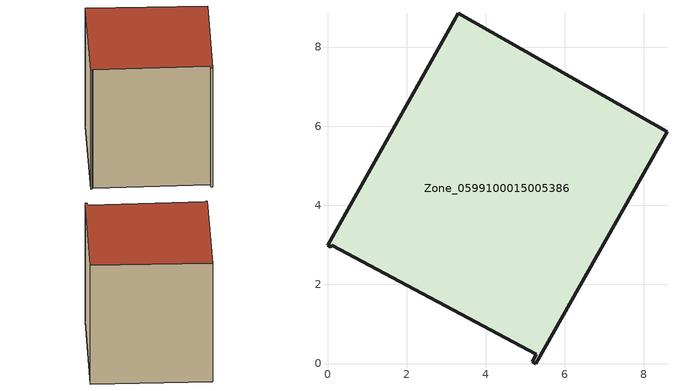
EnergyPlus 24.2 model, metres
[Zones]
Zone_0599100015005386
 floor ground (C_G): 5.27,0.24 0.11,2.99 0.07,2.94 0,2.98 3.31,8.85 8.58,5.86 5.26,0 5.17,0.05 z0.95
 wall outside (C_F): 8.58,5.86 3.31,8.85 0,2.98 0.07,2.94 0.11,2.99 5.27,0.24 5.17,0.05 5.26,0 8.58,5.86 z0.95:7.56
 roof outside (C_R): 0,2.98 0.07,2.94 0.11,2.99 5.27,0.24 5.17,0.05 5.26,0 8.58,5.86 3.31,8.85 z7.56
[BUILDING]
Pand.0599100015005386: North Axis=0; Terrain=City; Loads Convergence Tolerance Value=0.04; Temperature Convergence Tolerance Value=0.4; Solar Distribution=FullExterior; Maximum Number of Warmup Days=25; Minimum Number of Warmup Days=1
[Site:Location]
Rotterdam.The.Hague.AP_ZH_NLD Design_Conditions: Latitude=51.96; Longitude=4.45; Time Zone=1; Elevation=-4.5
[SITE:GROUNDTEMPERATURE:BUILDINGSURFACE]
18, 18, 18, 18, 18, 18, 18, 18, 18, 18, 18, 18
[MATERIAL] Thermal Absorptance=0.9; Solar Absorptance=0.7; Visible Absorptance=0.7
Name | Roughness | Thickness | Conductivity | Density | Specific Heat
G.TI.1946-1964 | MediumSmooth | 0.15 | 1 | 540 | 1210
F.TI.1946-1964 | Rough | 0.3 | 0.857143 | 1920 | 840
R.TI.1946-1964 | MediumRough | 0.2 | 0.277778 | 1500 | 1000
[CONSTRUCTION]
C_G: G.TI.1946-1964
C_F: F.TI.1946-1964
C_R: R.TI.1946-1964
[ZONE]
Zone_0599100015005386: Type=1; Multiplier=1; Ceiling Height=Autocalculate; Volume=Autocalculate; Floor Area=autocalculate; Part of Total Floor Area=Yes
[ZONEINFILTRATION:DESIGNFLOWRATE]
Infil_Zone_0599100015005386: Zone or ZoneList or Space or SpaceList=Zone_0599100015005386; Schedule=AlwaysOn; Design Flow Rate Calculation Method=Flow/Area; Flow Rate per Floor Area=0.003; Constant Term Coefficient=1; Temperature Term Coefficient=0; Velocity Term Coefficient=0; Velocity Squared Term Coefficient=0
[HVACTEMPLATE:ZONE:IDEALLOADSAIRSYSTEM]
Zone_0599100015005386: Maximum Heating Supply Air Temperature=50; Minimum Cooling Supply Air Temperature=13; Maximum Heating Supply Air Humidity Ratio=0.0156; Minimum Cooling Supply Air Humidity Ratio=0.0077; Heating Limit=NoLimit; Cooling Limit=NoLimit; Dehumidification Control Type=ConstantSensibleHeatRatio; Cooling Sensible Heat Ratio=0.7; Dehumidification Setpoint=60; Humidification Control Type=None; Humidification Setpoint=30; Outdoor Air Method=None; Outdoor Air Flow Rate per Person=0.00944; Outdoor Air Flow Rate per Zone Floor Area=0; Outdoor Air Flow Rate per Zone=0; Demand Controlled Ventilation Type=None; Outdoor Air Economizer Type=NoEconomizer; Heat Recovery Type=None; Sensible Heat Recovery Effectiveness=0.7; Latent Heat Recovery Effectiveness=0.65
[ZONECONTROL:THERMOSTAT]
ThermostatControl_Zone_0599100015005386: Zone or ZoneList=Zone_0599100015005386; Control Type Schedule=DualSetpointControlType; Control 1=Thermostat_Zone_0599100015005386; Temperature Difference Between Cutout And Setpoint=0
[THERMOSTATSETPOINT:DUALSETPOINT]
Thermostat_Zone_0599100015005386: Heating Setpoint Temperature Schedule=HeatingSetpoint_Zone_0599100015005386; Cooling Setpoint Temperature Schedule=CoolingSetpoint_Zone_0599100015005386
[SCHEDULE:COMPACT]
HeatingSetpoint_Zone_0599100015005386: Through: 12/31, For: AllDays, Until: 24:00, 21
CoolingSetpoint_Zone_0599100015005386: Through: 12/31, For: AllDays, Until: 24:00, 24
DualSetpointControlType: Through: 12/31, For: AllDays, Until: 24:00, 4
AlwaysOn: Through: 12/31, For: AllDays, Until: 24:00, 1
